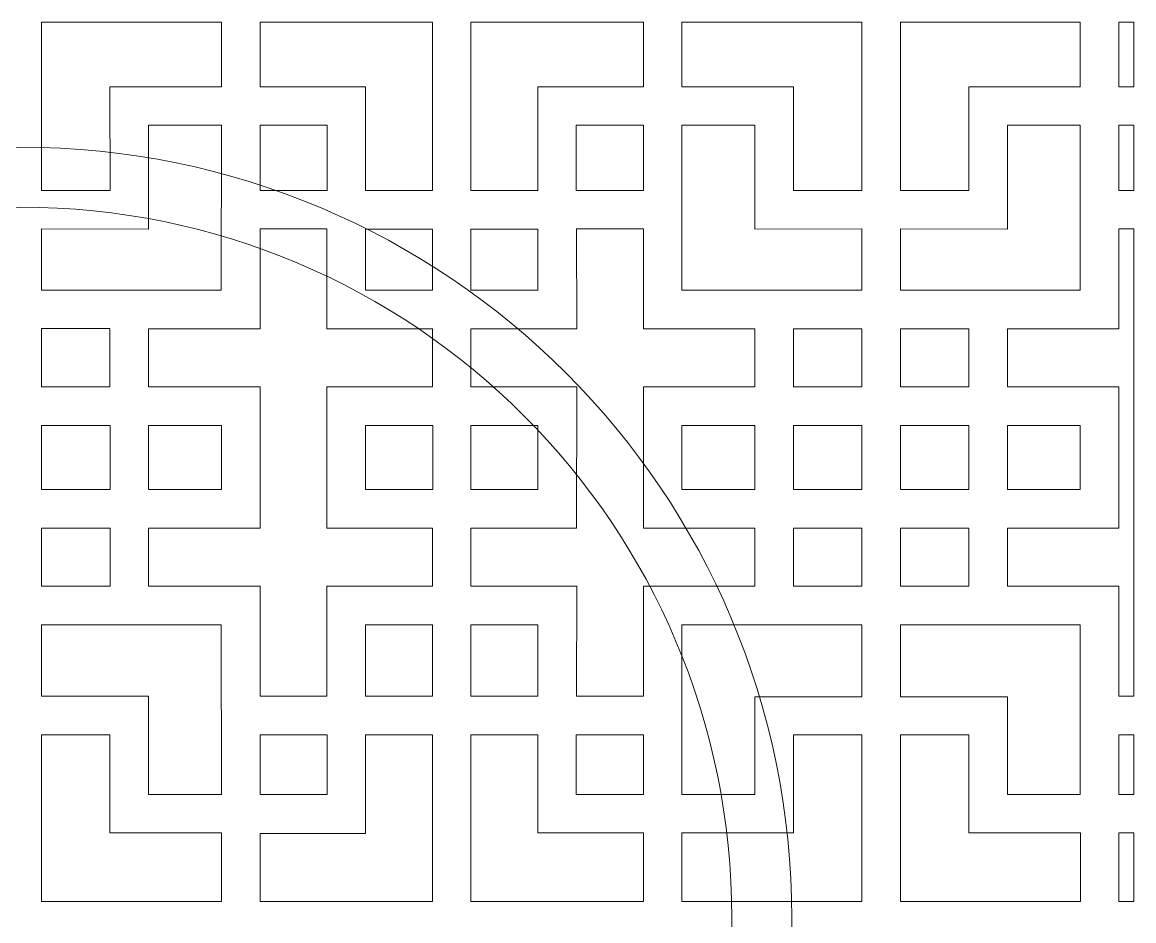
# Model space of a CAD drawing. Header units: centimetres. Extents: x -158 to 158, y -172 to 172.
# Drawn here: x 94.4 to 158.5, y -3.1 to 48.7 of the extents above; entities that cross this region are included whole.
import ezdxf

# ---------------------------------------------------------------- set-up
doc = ezdxf.new("R2010")
doc.units = ezdxf.units.CM
doc.header["$MEASUREMENT"] = 0
doc.layers.add('layer 1', color=7, linetype='Continuous')

msp = doc.modelspace()

# ---------------------------------------------------------------- linework, layer by layer
at = {"layer": 'layer 1', "color": 250, "lineweight": 9}
for major_axis, ratio in [((0, 44.4358), 0.99999977), ((0, 40.97968), 0.99999976)]:
    msp.add_ellipse((94.3446, -2.91184), major_axis=major_axis, ratio=ratio, dxfattribs=at)
for points, knots in [([(95.52778, 39.03623), (95.52778, 39.03623), (99.47763, 39.03623), (99.47763, 39.03623), (99.47763, 39.03623), (99.47763, 39.03623), (99.47456, 45.01655), (99.47456, 45.01655), (99.47456, 45.01655), (99.47456, 45.01655), (105.89922, 45.01655), (105.89922, 45.01655), (105.89922, 45.01655), (105.89922, 45.01655), (105.89922, 48.73188), (105.89922, 48.73188), (105.89922, 48.73188), (105.89922, 48.73188), (95.52778, 48.73188), (95.52778, 48.73188), (95.52778, 48.73188), (95.52778, 48.73188), (95.52778, 39.03623), (95.52778, 39.03623)], [0, 0, 0, 0, 0.14285714, 0.14285714, 0.14285714, 0.14285714, 0.28571429, 0.28571429, 0.28571429, 0.28571429, 0.42857143, 0.42857143, 0.42857143, 0.42857143, 0.57142857, 0.57142857, 0.57142857, 0.57142857, 0.71428571, 0.71428571, 0.71428571, 0.71428571, 1, 1, 1, 1]), ([(114.21242, 45.01655), (114.21242, 45.01655), (114.21242, 39.03623), (114.21242, 39.03623), (114.21242, 39.03623), (114.21242, 39.03623), (118.07586, 39.03623), (118.07586, 39.03623), (118.07586, 39.03623), (118.07586, 39.03623), (118.07586, 48.73188), (118.07586, 48.73188), (118.07586, 48.73188), (118.07586, 48.73188), (108.1241, 48.73188), (108.1241, 48.73188), (108.1241, 48.73188), (108.1241, 48.73188), (108.1241, 45.01655), (108.1241, 45.01655), (108.1241, 45.01655), (108.1241, 45.01655), (114.21242, 45.01655), (114.21242, 45.01655)], [0, 0, 0, 0, 0.14285714, 0.14285714, 0.14285714, 0.14285714, 0.28571429, 0.28571429, 0.28571429, 0.28571429, 0.42857143, 0.42857143, 0.42857143, 0.42857143, 0.57142857, 0.57142857, 0.57142857, 0.57142857, 0.71428571, 0.71428571, 0.71428571, 0.71428571, 1, 1, 1, 1]), ([(120.27297, 48.73188), (120.27297, 48.73188), (120.27297, 39.03623), (120.27297, 39.03623), (120.27297, 39.03623), (120.27297, 39.03623), (124.13951, 39.03623), (124.13951, 39.03623), (124.13951, 39.03623), (124.13951, 39.03623), (124.13641, 45.01655), (124.13641, 45.01655), (124.13641, 45.01655), (124.13641, 45.01655), (130.22473, 45.01655), (130.22473, 45.01655), (130.22473, 45.01655), (130.22473, 45.01655), (130.22473, 48.73188), (130.22473, 48.73188), (130.22473, 48.73188), (130.22473, 48.73188), (120.27297, 48.73188), (120.27297, 48.73188)], [0, 0, 0, 0, 0.14285714, 0.14285714, 0.14285714, 0.14285714, 0.28571429, 0.28571429, 0.28571429, 0.28571429, 0.42857143, 0.42857143, 0.42857143, 0.42857143, 0.57142857, 0.57142857, 0.57142857, 0.57142857, 0.71428571, 0.71428571, 0.71428571, 0.71428571, 1, 1, 1, 1]), ([(142.82105, 48.73188), (142.82105, 48.73188), (142.82105, 39.03623), (142.82105, 39.03623), (142.82105, 39.03623), (142.82105, 39.03623), (138.8712, 39.03623), (138.8712, 39.03623), (138.8712, 39.03623), (138.8712, 39.03623), (138.87428, 45.01655), (138.87428, 45.01655), (138.87428, 45.01655), (138.87428, 45.01655), (132.44961, 45.01655), (132.44961, 45.01655), (132.44961, 45.01655), (132.44961, 45.01655), (132.44961, 48.73188), (132.44961, 48.73188), (132.44961, 48.73188), (132.44961, 48.73188), (142.82105, 48.73188), (142.82105, 48.73188)], [0, 0, 0, 0, 0.14285714, 0.14285714, 0.14285714, 0.14285714, 0.28571429, 0.28571429, 0.28571429, 0.28571429, 0.42857143, 0.42857143, 0.42857143, 0.42857143, 0.57142857, 0.57142857, 0.57142857, 0.57142857, 0.71428571, 0.71428571, 0.71428571, 0.71428571, 1, 1, 1, 1]), ([(145.04229, 48.73188), (145.04229, 48.73188), (145.04229, 39.03623), (145.04229, 39.03623), (145.04229, 39.03623), (145.04229, 39.03623), (148.99214, 39.03623), (148.99214, 39.03623), (148.99214, 39.03623), (148.99214, 39.03623), (148.98906, 45.01655), (148.98906, 45.01655), (148.98906, 45.01655), (148.98906, 45.01655), (155.41373, 45.01655), (155.41373, 45.01655), (155.41373, 45.01655), (155.41373, 45.01655), (155.41373, 48.73188), (155.41373, 48.73188), (155.41373, 48.73188), (155.41373, 48.73188), (145.04229, 48.73188), (145.04229, 48.73188)], [0, 0, 0, 0, 0.14285714, 0.14285714, 0.14285714, 0.14285714, 0.28571429, 0.28571429, 0.28571429, 0.28571429, 0.42857143, 0.42857143, 0.42857143, 0.42857143, 0.57142857, 0.57142857, 0.57142857, 0.57142857, 0.71428571, 0.71428571, 0.71428571, 0.71428571, 1, 1, 1, 1]), ([(158.49593, 45.01657), (158.49593, 45.01657), (157.63861, 45.01655), (157.63861, 45.01655), (157.63861, 45.01655), (157.63861, 45.01655), (157.63861, 48.73188), (157.63861, 48.73188), (157.63861, 48.73188), (157.63861, 48.73188), (158.49593, 48.73188), (158.49593, 48.73188), (158.49593, 48.73188), (158.49593, 48.73188), (158.49593, 45.01657), (158.49593, 45.01657)], [0, 0, 0, 0, 0.2, 0.2, 0.2, 0.2, 0.4, 0.4, 0.4, 0.4, 0.6, 0.6, 0.6, 0.6, 1, 1, 1, 1]), ([(101.69942, 36.81136), (101.69942, 36.81136), (95.52778, 36.81286), (95.52778, 36.81286), (95.52778, 36.81286), (95.52778, 36.81286), (95.52778, 33.28735), (95.52778, 33.28735), (95.52778, 33.28735), (95.52778, 33.28735), (105.89256, 33.28735), (105.89256, 33.28735), (105.89256, 33.28735), (105.89256, 33.28735), (105.89922, 42.79476), (105.89922, 42.79476), (105.89922, 42.79476), (105.89922, 42.79476), (101.69942, 42.79476), (101.69942, 42.79476), (101.69942, 42.79476), (101.69942, 42.79476), (101.69942, 36.81136), (101.69942, 36.81136)], [0, 0, 0, 0, 0.14285714, 0.14285714, 0.14285714, 0.14285714, 0.28571429, 0.28571429, 0.28571429, 0.28571429, 0.42857143, 0.42857143, 0.42857143, 0.42857143, 0.57142857, 0.57142857, 0.57142857, 0.57142857, 0.71428571, 0.71428571, 0.71428571, 0.71428571, 1, 1, 1, 1]), ([(108.1241, 39.03315), (108.1241, 39.03315), (111.99063, 39.03315), (111.99063, 39.03315), (111.99063, 39.03315), (111.99063, 39.03315), (111.99063, 42.79476), (111.99063, 42.79476), (111.99063, 42.79476), (111.99063, 42.79476), (108.1241, 42.79476), (108.1241, 42.79476), (108.1241, 42.79476), (108.1241, 42.79476), (108.1241, 39.03315), (108.1241, 39.03315)], [0, 0, 0, 0, 0.2, 0.2, 0.2, 0.2, 0.4, 0.4, 0.4, 0.4, 0.6, 0.6, 0.6, 0.6, 1, 1, 1, 1]), ([(126.3582, 39.03315), (126.3582, 39.03315), (130.22473, 39.03315), (130.22473, 39.03315), (130.22473, 39.03315), (130.22473, 39.03315), (130.22473, 42.79476), (130.22473, 42.79476), (130.22473, 42.79476), (130.22473, 42.79476), (126.3582, 42.79476), (126.3582, 42.79476), (126.3582, 42.79476), (126.3582, 42.79476), (126.3582, 39.03315), (126.3582, 39.03315)], [0, 0, 0, 0, 0.2, 0.2, 0.2, 0.2, 0.4, 0.4, 0.4, 0.4, 0.6, 0.6, 0.6, 0.6, 1, 1, 1, 1]), ([(136.64941, 36.81136), (136.64941, 36.81136), (142.82105, 36.81753), (142.82105, 36.81753), (142.82105, 36.81753), (142.82105, 36.81753), (142.82105, 33.28735), (142.82105, 33.28735), (142.82105, 33.28735), (142.82105, 33.28735), (132.44961, 33.28735), (132.44961, 33.28735), (132.44961, 33.28735), (132.44961, 33.28735), (132.44961, 42.79476), (132.44961, 42.79476), (132.44961, 42.79476), (132.44961, 42.79476), (136.64941, 42.79476), (136.64941, 42.79476), (136.64941, 42.79476), (136.64941, 42.79476), (136.64941, 36.81136), (136.64941, 36.81136)], [0, 0, 0, 0, 0.14285714, 0.14285714, 0.14285714, 0.14285714, 0.28571429, 0.28571429, 0.28571429, 0.28571429, 0.42857143, 0.42857143, 0.42857143, 0.42857143, 0.57142857, 0.57142857, 0.57142857, 0.57142857, 0.71428571, 0.71428571, 0.71428571, 0.71428571, 1, 1, 1, 1]), ([(151.21393, 36.81136), (151.21393, 36.81136), (145.04229, 36.81753), (145.04229, 36.81753), (145.04229, 36.81753), (145.04229, 36.81753), (145.04229, 33.28735), (145.04229, 33.28735), (145.04229, 33.28735), (145.04229, 33.28735), (155.41373, 33.28735), (155.41373, 33.28735), (155.41373, 33.28735), (155.41373, 33.28735), (155.41373, 42.79476), (155.41373, 42.79476), (155.41373, 42.79476), (155.41373, 42.79476), (151.21393, 42.79476), (151.21393, 42.79476), (151.21393, 42.79476), (151.21393, 42.79476), (151.21393, 36.81136), (151.21393, 36.81136)], [0, 0, 0, 0, 0.14285714, 0.14285714, 0.14285714, 0.14285714, 0.28571429, 0.28571429, 0.28571429, 0.28571429, 0.42857143, 0.42857143, 0.42857143, 0.42857143, 0.57142857, 0.57142857, 0.57142857, 0.57142857, 0.71428571, 0.71428571, 0.71428571, 0.71428571, 1, 1, 1, 1]), ([(158.49593, 39.03318), (158.49593, 39.03318), (157.63861, 39.03315), (157.63861, 39.03315), (157.63861, 39.03315), (157.63861, 39.03315), (157.63861, 42.79476), (157.63861, 42.79476), (157.63861, 42.79476), (157.63861, 42.79476), (158.49593, 42.79476), (158.49593, 42.79476), (158.49593, 42.79476), (158.49593, 42.79476), (158.49593, 39.03318), (158.49593, 39.03318)], [0, 0, 0, 0, 0.2, 0.2, 0.2, 0.2, 0.4, 0.4, 0.4, 0.4, 0.6, 0.6, 0.6, 0.6, 1, 1, 1, 1]), ([(108.12411, 19.5678), (108.12411, 19.5678), (108.1241, 27.70816), (108.1241, 27.70816), (108.1241, 27.70816), (108.1241, 27.70816), (101.69942, 27.70818), (101.69942, 27.70818), (101.69942, 27.70818), (101.69942, 27.70818), (101.69942, 31.06555), (101.69942, 31.06555), (101.69942, 31.06555), (101.69942, 31.06555), (108.1241, 31.06555), (108.1241, 31.06555), (108.1241, 31.06555), (108.1241, 31.06555), (108.1241, 36.81753), (108.1241, 36.81753), (108.1241, 36.81753), (108.1241, 36.81753), (111.98446, 36.81753), (111.98446, 36.81753), (111.98446, 36.81753), (111.98446, 36.81753), (111.98446, 31.06249), (111.98446, 31.06249), (111.98446, 31.06249), (111.98446, 31.06249), (118.07586, 31.06555), (118.07586, 31.06555), (118.07586, 31.06555), (118.07586, 31.06555), (118.07586, 27.70818), (118.07586, 27.70818), (118.07586, 27.70818), (118.07586, 27.70818), (111.98446, 27.70818), (111.98446, 27.70818), (111.98446, 27.70818), (111.98446, 27.70818), (111.98446, 19.56781), (111.98446, 19.56781), (111.98446, 19.56781), (111.98446, 19.56781), (118.07586, 19.5678), (118.07586, 19.5678), (118.07586, 19.5678), (118.07586, 19.5678), (118.07586, 16.21967), (118.07586, 16.21967), (118.07586, 16.21967), (118.07586, 16.21967), (111.98446, 16.21968), (111.98446, 16.21968), (111.98446, 16.21968), (111.98446, 16.21968), (111.98446, 9.87831), (111.98446, 9.87831), (111.98446, 9.87831), (111.98446, 9.87831), (108.1241, 9.87831), (108.1241, 9.87831), (108.1241, 9.87831), (108.1241, 9.87831), (108.1241, 16.21967), (108.1241, 16.21967), (108.1241, 16.21967), (108.1241, 16.21967), (101.69942, 16.21967), (101.69942, 16.21967), (101.69942, 16.21967), (101.69942, 16.21967), (101.69942, 19.5678), (101.69942, 19.5678), (101.69942, 19.5678), (101.69942, 19.5678), (108.12411, 19.5678), (108.12411, 19.5678)], [0, 0, 0, 0, 0.04761905, 0.04761905, 0.04761905, 0.04761905, 0.0952381, 0.0952381, 0.0952381, 0.0952381, 0.14285714, 0.14285714, 0.14285714, 0.14285714, 0.19047619, 0.19047619, 0.19047619, 0.19047619, 0.23809524, 0.23809524, 0.23809524, 0.23809524, 0.28571429, 0.28571429, 0.28571429, 0.28571429, 0.33333333, 0.33333333, 0.33333333, 0.33333333, 0.38095238, 0.38095238, 0.38095238, 0.38095238, 0.42857143, 0.42857143, 0.42857143, 0.42857143, 0.47619048, 0.47619048, 0.47619048, 0.47619048, 0.52380952, 0.52380952, 0.52380952, 0.52380952, 0.57142857, 0.57142857, 0.57142857, 0.57142857, 0.61904762, 0.61904762, 0.61904762, 0.61904762, 0.66666667, 0.66666667, 0.66666667, 0.66666667, 0.71428571, 0.71428571, 0.71428571, 0.71428571, 0.76190476, 0.76190476, 0.76190476, 0.76190476, 0.80952381, 0.80952381, 0.80952381, 0.80952381, 0.85714286, 0.85714286, 0.85714286, 0.85714286, 0.9047619, 0.9047619, 0.9047619, 0.9047619, 1, 1, 1, 1]), ([(114.21242, 33.28426), (114.21242, 33.28426), (118.07586, 33.28426), (118.07586, 33.28426), (118.07586, 33.28426), (118.07586, 33.28426), (118.07586, 36.81136), (118.07586, 36.81136), (118.07586, 36.81136), (118.07586, 36.81136), (114.21242, 36.81136), (114.21242, 36.81136), (114.21242, 36.81136), (114.21242, 36.81136), (114.21242, 33.28426), (114.21242, 33.28426)], [0, 0, 0, 0, 0.2, 0.2, 0.2, 0.2, 0.4, 0.4, 0.4, 0.4, 0.6, 0.6, 0.6, 0.6, 1, 1, 1, 1]), ([(126.37978, 27.70818), (126.37978, 27.70818), (126.36437, 19.56779), (126.36437, 19.56779), (126.36437, 19.56779), (126.36437, 19.56779), (120.27297, 19.5678), (120.27297, 19.5678), (120.27297, 19.5678), (120.27297, 19.5678), (120.27297, 16.21967), (120.27297, 16.21967), (120.27297, 16.21967), (120.27297, 16.21967), (126.37977, 16.21967), (126.37977, 16.21967), (126.37977, 16.21967), (126.37977, 16.21967), (126.36437, 9.87831), (126.36437, 9.87831), (126.36437, 9.87831), (126.36437, 9.87831), (130.22473, 9.87831), (130.22473, 9.87831), (130.22473, 9.87831), (130.22473, 9.87831), (130.22473, 16.21967), (130.22473, 16.21967), (130.22473, 16.21967), (130.22473, 16.21967), (136.64941, 16.21967), (136.64941, 16.21967), (136.64941, 16.21967), (136.64941, 16.21967), (136.64941, 19.5678), (136.64941, 19.5678), (136.64941, 19.5678), (136.64941, 19.5678), (130.22473, 19.56779), (130.22473, 19.56779), (130.22473, 19.56779), (130.22473, 19.56779), (130.22473, 27.70819), (130.22473, 27.70819), (130.22473, 27.70819), (130.22473, 27.70819), (136.64941, 27.70818), (136.64941, 27.70818), (136.64941, 27.70818), (136.64941, 27.70818), (136.64941, 31.06555), (136.64941, 31.06555), (136.64941, 31.06555), (136.64941, 31.06555), (130.22473, 31.06247), (130.22473, 31.06247), (130.22473, 31.06247), (130.22473, 31.06247), (130.22473, 36.81753), (130.22473, 36.81753), (130.22473, 36.81753), (130.22473, 36.81753), (126.36437, 36.81753), (126.36437, 36.81753), (126.36437, 36.81753), (126.36437, 36.81753), (126.37977, 31.06555), (126.37977, 31.06555), (126.37977, 31.06555), (126.37977, 31.06555), (120.27297, 31.06555), (120.27297, 31.06555), (120.27297, 31.06555), (120.27297, 31.06555), (120.27297, 27.70818), (120.27297, 27.70818), (120.27297, 27.70818), (120.27297, 27.70818), (126.37978, 27.70818), (126.37978, 27.70818)], [0, 0, 0, 0, 0.04761905, 0.04761905, 0.04761905, 0.04761905, 0.0952381, 0.0952381, 0.0952381, 0.0952381, 0.14285714, 0.14285714, 0.14285714, 0.14285714, 0.19047619, 0.19047619, 0.19047619, 0.19047619, 0.23809524, 0.23809524, 0.23809524, 0.23809524, 0.28571429, 0.28571429, 0.28571429, 0.28571429, 0.33333333, 0.33333333, 0.33333333, 0.33333333, 0.38095238, 0.38095238, 0.38095238, 0.38095238, 0.42857143, 0.42857143, 0.42857143, 0.42857143, 0.47619048, 0.47619048, 0.47619048, 0.47619048, 0.52380952, 0.52380952, 0.52380952, 0.52380952, 0.57142857, 0.57142857, 0.57142857, 0.57142857, 0.61904762, 0.61904762, 0.61904762, 0.61904762, 0.66666667, 0.66666667, 0.66666667, 0.66666667, 0.71428571, 0.71428571, 0.71428571, 0.71428571, 0.76190476, 0.76190476, 0.76190476, 0.76190476, 0.80952381, 0.80952381, 0.80952381, 0.80952381, 0.85714286, 0.85714286, 0.85714286, 0.85714286, 0.9047619, 0.9047619, 0.9047619, 0.9047619, 1, 1, 1, 1]), ([(120.27297, 33.28426), (120.27297, 33.28426), (124.1395, 33.28426), (124.1395, 33.28426), (124.1395, 33.28426), (124.1395, 33.28426), (124.1395, 36.81136), (124.1395, 36.81136), (124.1395, 36.81136), (124.1395, 36.81136), (120.27297, 36.81136), (120.27297, 36.81136), (120.27297, 36.81136), (120.27297, 36.81136), (120.27297, 33.28426), (120.27297, 33.28426)], [0, 0, 0, 0, 0.2, 0.2, 0.2, 0.2, 0.4, 0.4, 0.4, 0.4, 0.6, 0.6, 0.6, 0.6, 1, 1, 1, 1]), ([(158.49593, 9.87831), (158.49593, 9.87831), (157.63861, 9.87831), (157.63861, 9.87831), (157.63861, 9.87831), (157.63861, 9.87831), (157.63861, 16.21967), (157.63861, 16.21967), (157.63861, 16.21967), (157.63861, 16.21967), (151.21393, 16.21967), (151.21393, 16.21967), (151.21393, 16.21967), (151.21393, 16.21967), (151.21393, 19.5678), (151.21393, 19.5678), (151.21393, 19.5678), (151.21393, 19.5678), (157.63861, 19.56779), (157.63861, 19.56779), (157.63861, 19.56779), (157.63861, 19.56779), (157.63861, 27.70819), (157.63861, 27.70819), (157.63861, 27.70819), (157.63861, 27.70819), (151.21393, 27.70818), (151.21393, 27.70818), (151.21393, 27.70818), (151.21393, 27.70818), (151.21393, 31.06555), (151.21393, 31.06555), (151.21393, 31.06555), (151.21393, 31.06555), (157.63861, 31.06247), (157.63861, 31.06247), (157.63861, 31.06247), (157.63861, 31.06247), (157.63861, 36.81753), (157.63861, 36.81753), (157.63861, 36.81753), (157.63861, 36.81753), (158.49593, 36.81754), (158.49593, 36.81754), (158.49593, 36.81754), (158.49593, 36.81754), (158.49593, 9.87831), (158.49593, 9.87831)], [0, 0, 0, 0, 0.07692308, 0.07692308, 0.07692308, 0.07692308, 0.15384615, 0.15384615, 0.15384615, 0.15384615, 0.23076923, 0.23076923, 0.23076923, 0.23076923, 0.30769231, 0.30769231, 0.30769231, 0.30769231, 0.38461538, 0.38461538, 0.38461538, 0.38461538, 0.46153846, 0.46153846, 0.46153846, 0.46153846, 0.53846154, 0.53846154, 0.53846154, 0.53846154, 0.61538462, 0.61538462, 0.61538462, 0.61538462, 0.69230769, 0.69230769, 0.69230769, 0.69230769, 0.76923077, 0.76923077, 0.76923077, 0.76923077, 0.84615385, 0.84615385, 0.84615385, 0.84615385, 1, 1, 1, 1]), ([(95.52841, 27.70308), (95.52841, 27.70308), (99.47566, 27.70308), (99.47566, 27.70308), (99.47566, 27.70308), (99.47566, 27.70308), (99.47566, 31.0683), (99.47566, 31.0683), (99.47566, 31.0683), (99.47566, 31.0683), (95.52841, 31.0683), (95.52841, 31.0683), (95.52841, 31.0683), (95.52841, 31.0683), (95.52841, 27.70308), (95.52841, 27.70308)], [0, 0, 0, 0, 0.2, 0.2, 0.2, 0.2, 0.4, 0.4, 0.4, 0.4, 0.6, 0.6, 0.6, 0.6, 1, 1, 1, 1]), ([(138.8712, 27.7051), (138.8712, 27.7051), (142.82105, 27.7051), (142.82105, 27.7051), (142.82105, 27.7051), (142.82105, 27.7051), (142.82105, 31.06555), (142.82105, 31.06555), (142.82105, 31.06555), (142.82105, 31.06555), (138.8712, 31.06555), (138.8712, 31.06555), (138.8712, 31.06555), (138.8712, 31.06555), (138.8712, 27.7051), (138.8712, 27.7051)], [0, 0, 0, 0, 0.2, 0.2, 0.2, 0.2, 0.4, 0.4, 0.4, 0.4, 0.6, 0.6, 0.6, 0.6, 1, 1, 1, 1]), ([(148.99214, 27.7051), (148.99214, 27.7051), (145.04229, 27.7051), (145.04229, 27.7051), (145.04229, 27.7051), (145.04229, 27.7051), (145.04229, 31.06555), (145.04229, 31.06555), (145.04229, 31.06555), (145.04229, 31.06555), (148.99214, 31.06555), (148.99214, 31.06555), (148.99214, 31.06555), (148.99214, 31.06555), (148.99214, 27.7051), (148.99214, 27.7051)], [0, 0, 0, 0, 0.2, 0.2, 0.2, 0.2, 0.4, 0.4, 0.4, 0.4, 0.6, 0.6, 0.6, 0.6, 1, 1, 1, 1]), ([(95.52778, 21.78959), (95.52778, 21.78959), (99.47763, 21.78959), (99.47763, 21.78959), (99.47763, 21.78959), (99.47763, 21.78959), (99.47763, 25.48639), (99.47763, 25.48639), (99.47763, 25.48639), (99.47763, 25.48639), (95.52778, 25.48639), (95.52778, 25.48639), (95.52778, 25.48639), (95.52778, 25.48639), (95.52778, 21.78959), (95.52778, 21.78959)], [0, 0, 0, 0, 0.2, 0.2, 0.2, 0.2, 0.4, 0.4, 0.4, 0.4, 0.6, 0.6, 0.6, 0.6, 1, 1, 1, 1]), ([(101.69325, 21.78959), (101.69325, 21.78959), (105.89922, 21.78959), (105.89922, 21.78959), (105.89922, 21.78959), (105.89922, 21.78959), (105.89922, 25.48022), (105.89922, 25.48022), (105.89922, 25.48022), (105.89922, 25.48022), (101.69325, 25.48022), (101.69325, 25.48022), (101.69325, 25.48022), (101.69325, 25.48022), (101.69325, 21.78959), (101.69325, 21.78959)], [0, 0, 0, 0, 0.2, 0.2, 0.2, 0.2, 0.4, 0.4, 0.4, 0.4, 0.6, 0.6, 0.6, 0.6, 1, 1, 1, 1]), ([(114.21242, 21.78649), (114.21242, 21.78649), (118.07895, 21.78649), (118.07895, 21.78649), (118.07895, 21.78649), (118.07895, 21.78649), (118.07895, 25.48639), (118.07895, 25.48639), (118.07895, 25.48639), (118.07895, 25.48639), (114.21242, 25.48639), (114.21242, 25.48639), (114.21242, 25.48639), (114.21242, 25.48639), (114.21242, 21.78649), (114.21242, 21.78649)], [0, 0, 0, 0, 0.2, 0.2, 0.2, 0.2, 0.4, 0.4, 0.4, 0.4, 0.6, 0.6, 0.6, 0.6, 1, 1, 1, 1]), ([(120.27297, 21.78649), (120.27297, 21.78649), (124.13641, 21.78649), (124.13641, 21.78649), (124.13641, 21.78649), (124.13641, 21.78649), (124.13641, 25.48639), (124.13641, 25.48639), (124.13641, 25.48639), (124.13641, 25.48639), (120.27297, 25.48639), (120.27297, 25.48639), (120.27297, 25.48639), (120.27297, 25.48639), (120.27297, 21.78649), (120.27297, 21.78649)], [0, 0, 0, 0, 0.2, 0.2, 0.2, 0.2, 0.4, 0.4, 0.4, 0.4, 0.6, 0.6, 0.6, 0.6, 1, 1, 1, 1]), ([(132.44961, 21.78959), (132.44961, 21.78959), (136.65558, 21.78959), (136.65558, 21.78959), (136.65558, 21.78959), (136.65558, 21.78959), (136.65558, 25.48022), (136.65558, 25.48022), (136.65558, 25.48022), (136.65558, 25.48022), (132.44961, 25.48022), (132.44961, 25.48022), (132.44961, 25.48022), (132.44961, 25.48022), (132.44961, 21.78959), (132.44961, 21.78959)], [0, 0, 0, 0, 0.2, 0.2, 0.2, 0.2, 0.4, 0.4, 0.4, 0.4, 0.6, 0.6, 0.6, 0.6, 1, 1, 1, 1]), ([(138.8712, 21.78959), (138.8712, 21.78959), (142.82105, 21.78959), (142.82105, 21.78959), (142.82105, 21.78959), (142.82105, 21.78959), (142.82105, 25.48639), (142.82105, 25.48639), (142.82105, 25.48639), (142.82105, 25.48639), (138.8712, 25.48639), (138.8712, 25.48639), (138.8712, 25.48639), (138.8712, 25.48639), (138.8712, 21.78959), (138.8712, 21.78959)], [0, 0, 0, 0, 0.2, 0.2, 0.2, 0.2, 0.4, 0.4, 0.4, 0.4, 0.6, 0.6, 0.6, 0.6, 1, 1, 1, 1]), ([(148.99214, 21.78959), (148.99214, 21.78959), (145.04229, 21.78959), (145.04229, 21.78959), (145.04229, 21.78959), (145.04229, 21.78959), (145.04229, 25.48639), (145.04229, 25.48639), (145.04229, 25.48639), (145.04229, 25.48639), (148.99214, 25.48639), (148.99214, 25.48639), (148.99214, 25.48639), (148.99214, 25.48639), (148.99214, 21.78959), (148.99214, 21.78959)], [0, 0, 0, 0, 0.2, 0.2, 0.2, 0.2, 0.4, 0.4, 0.4, 0.4, 0.6, 0.6, 0.6, 0.6, 1, 1, 1, 1]), ([(155.41373, 21.78959), (155.41373, 21.78959), (151.20776, 21.78959), (151.20776, 21.78959), (151.20776, 21.78959), (151.20776, 21.78959), (151.20776, 25.48022), (151.20776, 25.48022), (151.20776, 25.48022), (151.20776, 25.48022), (155.41373, 25.48022), (155.41373, 25.48022), (155.41373, 25.48022), (155.41373, 25.48022), (155.41373, 21.78959), (155.41373, 21.78959)], [0, 0, 0, 0, 0.2, 0.2, 0.2, 0.2, 0.4, 0.4, 0.4, 0.4, 0.6, 0.6, 0.6, 0.6, 1, 1, 1, 1]), ([(95.52778, 16.2166), (95.52778, 16.2166), (99.47763, 16.2166), (99.47763, 16.2166), (99.47763, 16.2166), (99.47763, 16.2166), (99.47763, 19.5678), (99.47763, 19.5678), (99.47763, 19.5678), (99.47763, 19.5678), (95.52778, 19.5678), (95.52778, 19.5678), (95.52778, 19.5678), (95.52778, 19.5678), (95.52778, 16.2166), (95.52778, 16.2166)], [0, 0, 0, 0, 0.2, 0.2, 0.2, 0.2, 0.4, 0.4, 0.4, 0.4, 0.6, 0.6, 0.6, 0.6, 1, 1, 1, 1]), ([(138.8712, 16.2166), (138.8712, 16.2166), (142.82105, 16.2166), (142.82105, 16.2166), (142.82105, 16.2166), (142.82105, 16.2166), (142.82105, 19.5678), (142.82105, 19.5678), (142.82105, 19.5678), (142.82105, 19.5678), (138.8712, 19.5678), (138.8712, 19.5678), (138.8712, 19.5678), (138.8712, 19.5678), (138.8712, 16.2166), (138.8712, 16.2166)], [0, 0, 0, 0, 0.2, 0.2, 0.2, 0.2, 0.4, 0.4, 0.4, 0.4, 0.6, 0.6, 0.6, 0.6, 1, 1, 1, 1]), ([(148.99214, 16.2166), (148.99214, 16.2166), (145.04229, 16.2166), (145.04229, 16.2166), (145.04229, 16.2166), (145.04229, 16.2166), (145.04229, 19.5678), (145.04229, 19.5678), (145.04229, 19.5678), (145.04229, 19.5678), (148.99214, 19.5678), (148.99214, 19.5678), (148.99214, 19.5678), (148.99214, 19.5678), (148.99214, 16.2166), (148.99214, 16.2166)], [0, 0, 0, 0, 0.2, 0.2, 0.2, 0.2, 0.4, 0.4, 0.4, 0.4, 0.6, 0.6, 0.6, 0.6, 1, 1, 1, 1]), ([(105.87934, 13.99488), (105.87934, 13.99488), (95.52778, 13.9948), (95.52778, 13.9948), (95.52778, 13.9948), (95.52778, 13.9948), (95.52778, 9.87831), (95.52778, 9.87831), (95.52778, 9.87831), (95.52778, 9.87831), (101.69942, 9.87888), (101.69942, 9.87888), (101.69942, 9.87888), (101.69942, 9.87888), (101.69942, 4.21276), (101.69942, 4.21276), (101.69942, 4.21276), (101.69942, 4.21276), (105.89922, 4.21276), (105.89922, 4.21276), (105.89922, 4.21276), (105.89922, 4.21276), (105.87934, 13.99488), (105.87934, 13.99488)], [0, 0, 0, 0, 0.14285714, 0.14285714, 0.14285714, 0.14285714, 0.28571429, 0.28571429, 0.28571429, 0.28571429, 0.42857143, 0.42857143, 0.42857143, 0.42857143, 0.57142857, 0.57142857, 0.57142857, 0.57142857, 0.71428571, 0.71428571, 0.71428571, 0.71428571, 1, 1, 1, 1]), ([(114.21242, 9.8814), (114.21242, 9.8814), (118.07586, 9.8814), (118.07586, 9.8814), (118.07586, 9.8814), (118.07586, 9.8814), (118.07586, 13.9948), (118.07586, 13.9948), (118.07586, 13.9948), (118.07586, 13.9948), (114.21242, 13.9948), (114.21242, 13.9948), (114.21242, 13.9948), (114.21242, 13.9948), (114.21242, 9.8814), (114.21242, 9.8814)], [0, 0, 0, 0, 0.2, 0.2, 0.2, 0.2, 0.4, 0.4, 0.4, 0.4, 0.6, 0.6, 0.6, 0.6, 1, 1, 1, 1]), ([(120.27297, 9.8814), (120.27297, 9.8814), (124.13641, 9.8814), (124.13641, 9.8814), (124.13641, 9.8814), (124.13641, 9.8814), (124.13641, 13.9948), (124.13641, 13.9948), (124.13641, 13.9948), (124.13641, 13.9948), (120.27297, 13.9948), (120.27297, 13.9948), (120.27297, 13.9948), (120.27297, 13.9948), (120.27297, 9.8814), (120.27297, 9.8814)], [0, 0, 0, 0, 0.2, 0.2, 0.2, 0.2, 0.4, 0.4, 0.4, 0.4, 0.6, 0.6, 0.6, 0.6, 1, 1, 1, 1]), ([(132.44961, 13.9948), (132.44961, 13.9948), (132.44961, 4.21276), (132.44961, 4.21276), (132.44961, 4.21276), (132.44961, 4.21276), (136.6513, 4.21276), (136.6513, 4.21276), (136.6513, 4.21276), (136.6513, 4.21276), (136.64941, 9.83667), (136.64941, 9.83667), (136.64941, 9.83667), (136.64941, 9.83667), (142.82105, 9.83667), (142.82105, 9.83667), (142.82105, 9.83667), (142.82105, 9.83667), (142.82105, 13.9948), (142.82105, 13.9948), (142.82105, 13.9948), (142.82105, 13.9948), (132.44961, 13.9948), (132.44961, 13.9948)], [0, 0, 0, 0, 0.14285714, 0.14285714, 0.14285714, 0.14285714, 0.28571429, 0.28571429, 0.28571429, 0.28571429, 0.42857143, 0.42857143, 0.42857143, 0.42857143, 0.57142857, 0.57142857, 0.57142857, 0.57142857, 0.71428571, 0.71428571, 0.71428571, 0.71428571, 1, 1, 1, 1]), ([(155.41373, 13.9948), (155.41373, 13.9948), (155.41373, 4.21276), (155.41373, 4.21276), (155.41373, 4.21276), (155.41373, 4.21276), (151.21204, 4.21276), (151.21204, 4.21276), (151.21204, 4.21276), (151.21204, 4.21276), (151.21393, 9.83667), (151.21393, 9.83667), (151.21393, 9.83667), (151.21393, 9.83667), (145.04229, 9.83667), (145.04229, 9.83667), (145.04229, 9.83667), (145.04229, 9.83667), (145.04229, 13.9948), (145.04229, 13.9948), (145.04229, 13.9948), (145.04229, 13.9948), (155.41373, 13.9948), (155.41373, 13.9948)], [0, 0, 0, 0, 0.14285714, 0.14285714, 0.14285714, 0.14285714, 0.28571429, 0.28571429, 0.28571429, 0.28571429, 0.42857143, 0.42857143, 0.42857143, 0.42857143, 0.57142857, 0.57142857, 0.57142857, 0.57142857, 0.71428571, 0.71428571, 0.71428571, 0.71428571, 1, 1, 1, 1]), ([(99.47453, 1.99097), (99.47453, 1.99097), (99.47454, 7.65654), (99.47454, 7.65654), (99.47454, 7.65654), (99.47454, 7.65654), (95.52778, 7.65654), (95.52778, 7.65654), (95.52778, 7.65654), (95.52778, 7.65654), (95.52778, -1.95888), (95.52778, -1.95888), (95.52778, -1.95888), (95.52778, -1.95888), (105.90231, -1.95888), (105.90231, -1.95888), (105.90231, -1.95888), (105.90231, -1.95888), (105.90231, 1.99097), (105.90231, 1.99097), (105.90231, 1.99097), (105.90231, 1.99097), (99.47453, 1.99097), (99.47453, 1.99097)], [0, 0, 0, 0, 0.14285714, 0.14285714, 0.14285714, 0.14285714, 0.28571429, 0.28571429, 0.28571429, 0.28571429, 0.42857143, 0.42857143, 0.42857143, 0.42857143, 0.57142857, 0.57142857, 0.57142857, 0.57142857, 0.71428571, 0.71428571, 0.71428571, 0.71428571, 1, 1, 1, 1]), ([(114.21242, 1.9594), (114.21242, 1.9594), (108.1241, 1.9594), (108.1241, 1.9594), (108.1241, 1.9594), (108.1241, 1.9594), (108.1241, -1.95888), (108.1241, -1.95888), (108.1241, -1.95888), (108.1241, -1.95888), (118.06969, -1.95888), (118.06969, -1.95888), (118.06969, -1.95888), (118.06969, -1.95888), (118.06969, 7.65654), (118.06969, 7.65654), (118.06969, 7.65654), (118.06969, 7.65654), (114.21242, 7.65654), (114.21242, 7.65654), (114.21242, 7.65654), (114.21242, 7.65654), (114.21242, 1.9594), (114.21242, 1.9594)], [0, 0, 0, 0, 0.14285714, 0.14285714, 0.14285714, 0.14285714, 0.28571429, 0.28571429, 0.28571429, 0.28571429, 0.42857143, 0.42857143, 0.42857143, 0.42857143, 0.57142857, 0.57142857, 0.57142857, 0.57142857, 0.71428571, 0.71428571, 0.71428571, 0.71428571, 1, 1, 1, 1]), ([(108.1241, 4.21276), (108.1241, 4.21276), (111.99063, 4.21276), (111.99063, 4.21276), (111.99063, 4.21276), (111.99063, 4.21276), (111.99063, 7.65654), (111.99063, 7.65654), (111.99063, 7.65654), (111.99063, 7.65654), (108.1241, 7.65654), (108.1241, 7.65654), (108.1241, 7.65654), (108.1241, 7.65654), (108.1241, 4.21276), (108.1241, 4.21276)], [0, 0, 0, 0, 0.2, 0.2, 0.2, 0.2, 0.4, 0.4, 0.4, 0.4, 0.6, 0.6, 0.6, 0.6, 1, 1, 1, 1]), ([(130.22473, -1.95888), (130.22473, -1.95888), (130.22473, 1.99097), (130.22473, 1.99097), (130.22473, 1.99097), (130.22473, 1.99097), (124.13641, 1.99096), (124.13641, 1.99096), (124.13641, 1.99096), (124.13641, 1.99096), (124.13641, 7.65654), (124.13641, 7.65654), (124.13641, 7.65654), (124.13641, 7.65654), (120.27914, 7.65654), (120.27914, 7.65654), (120.27914, 7.65654), (120.27914, 7.65654), (120.27914, -1.95888), (120.27914, -1.95888), (120.27914, -1.95888), (120.27914, -1.95888), (130.22473, -1.95888), (130.22473, -1.95888)], [0, 0, 0, 0, 0.14285714, 0.14285714, 0.14285714, 0.14285714, 0.28571429, 0.28571429, 0.28571429, 0.28571429, 0.42857143, 0.42857143, 0.42857143, 0.42857143, 0.57142857, 0.57142857, 0.57142857, 0.57142857, 0.71428571, 0.71428571, 0.71428571, 0.71428571, 1, 1, 1, 1]), ([(126.3582, 4.21276), (126.3582, 4.21276), (130.22473, 4.21276), (130.22473, 4.21276), (130.22473, 4.21276), (130.22473, 4.21276), (130.22473, 7.65654), (130.22473, 7.65654), (130.22473, 7.65654), (130.22473, 7.65654), (126.3582, 7.65654), (126.3582, 7.65654), (126.3582, 7.65654), (126.3582, 7.65654), (126.3582, 4.21276), (126.3582, 4.21276)], [0, 0, 0, 0, 0.2, 0.2, 0.2, 0.2, 0.4, 0.4, 0.4, 0.4, 0.6, 0.6, 0.6, 0.6, 1, 1, 1, 1]), ([(142.82105, -1.95888), (142.82105, -1.95888), (142.82105, 7.65654), (142.82105, 7.65654), (142.82105, 7.65654), (142.82105, 7.65654), (138.87428, 7.65654), (138.87428, 7.65654), (138.87428, 7.65654), (138.87428, 7.65654), (138.87428, 1.99097), (138.87428, 1.99097), (138.87428, 1.99097), (138.87428, 1.99097), (132.44652, 1.99097), (132.44652, 1.99097), (132.44652, 1.99097), (132.44652, 1.99097), (132.44652, -1.95888), (132.44652, -1.95888), (132.44652, -1.95888), (132.44652, -1.95888), (142.82105, -1.95888), (142.82105, -1.95888)], [0, 0, 0, 0, 0.14285714, 0.14285714, 0.14285714, 0.14285714, 0.28571429, 0.28571429, 0.28571429, 0.28571429, 0.42857143, 0.42857143, 0.42857143, 0.42857143, 0.57142857, 0.57142857, 0.57142857, 0.57142857, 0.71428571, 0.71428571, 0.71428571, 0.71428571, 1, 1, 1, 1]), ([(145.04229, -1.95888), (145.04229, -1.95888), (145.04229, 7.65654), (145.04229, 7.65654), (145.04229, 7.65654), (145.04229, 7.65654), (148.98906, 7.65654), (148.98906, 7.65654), (148.98906, 7.65654), (148.98906, 7.65654), (148.98906, 1.99097), (148.98906, 1.99097), (148.98906, 1.99097), (148.98906, 1.99097), (155.41682, 1.99097), (155.41682, 1.99097), (155.41682, 1.99097), (155.41682, 1.99097), (155.41682, -1.95888), (155.41682, -1.95888), (155.41682, -1.95888), (155.41682, -1.95888), (145.04229, -1.95888), (145.04229, -1.95888)], [0, 0, 0, 0, 0.14285714, 0.14285714, 0.14285714, 0.14285714, 0.28571429, 0.28571429, 0.28571429, 0.28571429, 0.42857143, 0.42857143, 0.42857143, 0.42857143, 0.57142857, 0.57142857, 0.57142857, 0.57142857, 0.71428571, 0.71428571, 0.71428571, 0.71428571, 1, 1, 1, 1]), ([(158.49593, 4.21271), (158.49593, 4.21271), (157.63861, 4.21276), (157.63861, 4.21276), (157.63861, 4.21276), (157.63861, 4.21276), (157.63861, 7.65654), (157.63861, 7.65654), (157.63861, 7.65654), (157.63861, 7.65654), (158.49593, 7.65654), (158.49593, 7.65654), (158.49593, 7.65654), (158.49593, 7.65654), (158.49593, 4.21271), (158.49593, 4.21271)], [0, 0, 0, 0, 0.2, 0.2, 0.2, 0.2, 0.4, 0.4, 0.4, 0.4, 0.6, 0.6, 0.6, 0.6, 1, 1, 1, 1]), ([(158.49593, -1.95888), (158.49593, -1.95888), (157.63861, -1.95888), (157.63861, -1.95888), (157.63861, -1.95888), (157.63861, -1.95888), (157.63861, 1.99097), (157.63861, 1.99097), (157.63861, 1.99097), (157.63861, 1.99097), (158.49593, 1.99096), (158.49593, 1.99096), (158.49593, 1.99096), (158.49593, 1.99096), (158.49593, -1.95888), (158.49593, -1.95888)], [0, 0, 0, 0, 0.2, 0.2, 0.2, 0.2, 0.4, 0.4, 0.4, 0.4, 0.6, 0.6, 0.6, 0.6, 1, 1, 1, 1])]:
    msp.add_open_spline(points, degree=3, knots=knots, dxfattribs=at)

doc.saveas('drawing.dxf')
